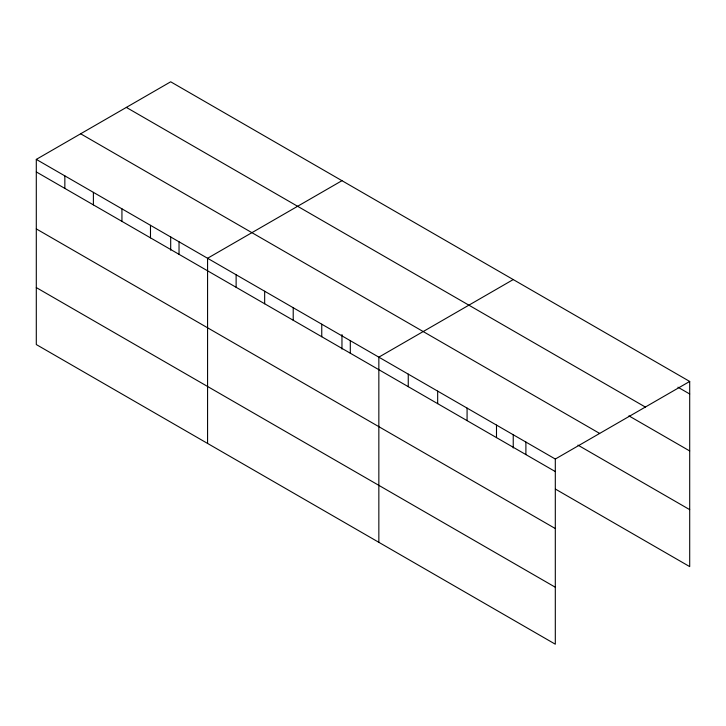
<?xml version="1.0" encoding="UTF-8"?>
<svg xmlns="http://www.w3.org/2000/svg" width="726" height="726" viewBox="0 0 726 726"><rect width="100%" height="100%" fill="white"/><g stroke="black" fill="none" stroke-linecap="round" stroke-linejoin="round"><path stroke-width="1.09" d="M555.308 528.546L555.308 459.041L36.3 159.393L36.3 344.551L555.308 644.198L555.308 528.546L36.3 228.899M555.39 489.07L689.7 566.607L689.7 381.449L170.692 81.802L36.3 159.393M341.964 180.683L207.572 258.274L207.572 443.432M513.237 279.564L378.845 357.156L378.845 542.322M555.308 459.041L689.7 381.449M677.939 387.194L689.7 393.991M126.342 107.403L645.35 407.05M628.916 415.862L689.7 450.955M80.65 133.784L599.658 433.431M577.941 445.12L689.7 509.643M36.3 171.926L555.308 471.573M36.3 287.587L555.308 587.234M525.896 442.061L525.896 454.594M513.237 434.575L513.237 447.978M496.493 425.082L496.493 437.615M467.081 408.103L467.081 420.635M437.669 391.114L437.669 403.656M408.257 374.135L408.257 386.677M350.304 340.675L350.304 353.217M341.964 334.568L341.964 349.088M321.754 324.195L321.754 336.737M293.213 307.715L293.213 320.257M264.663 291.235L264.663 303.777M236.122 274.755L236.122 287.296M179.032 241.794L179.032 254.336M170.692 236.803L170.692 250.207M150.482 225.314L150.482 237.856M121.941 208.834L121.941 221.376M93.391 192.354L93.391 204.886M64.85 175.874L64.85 188.406"/></g></svg>
